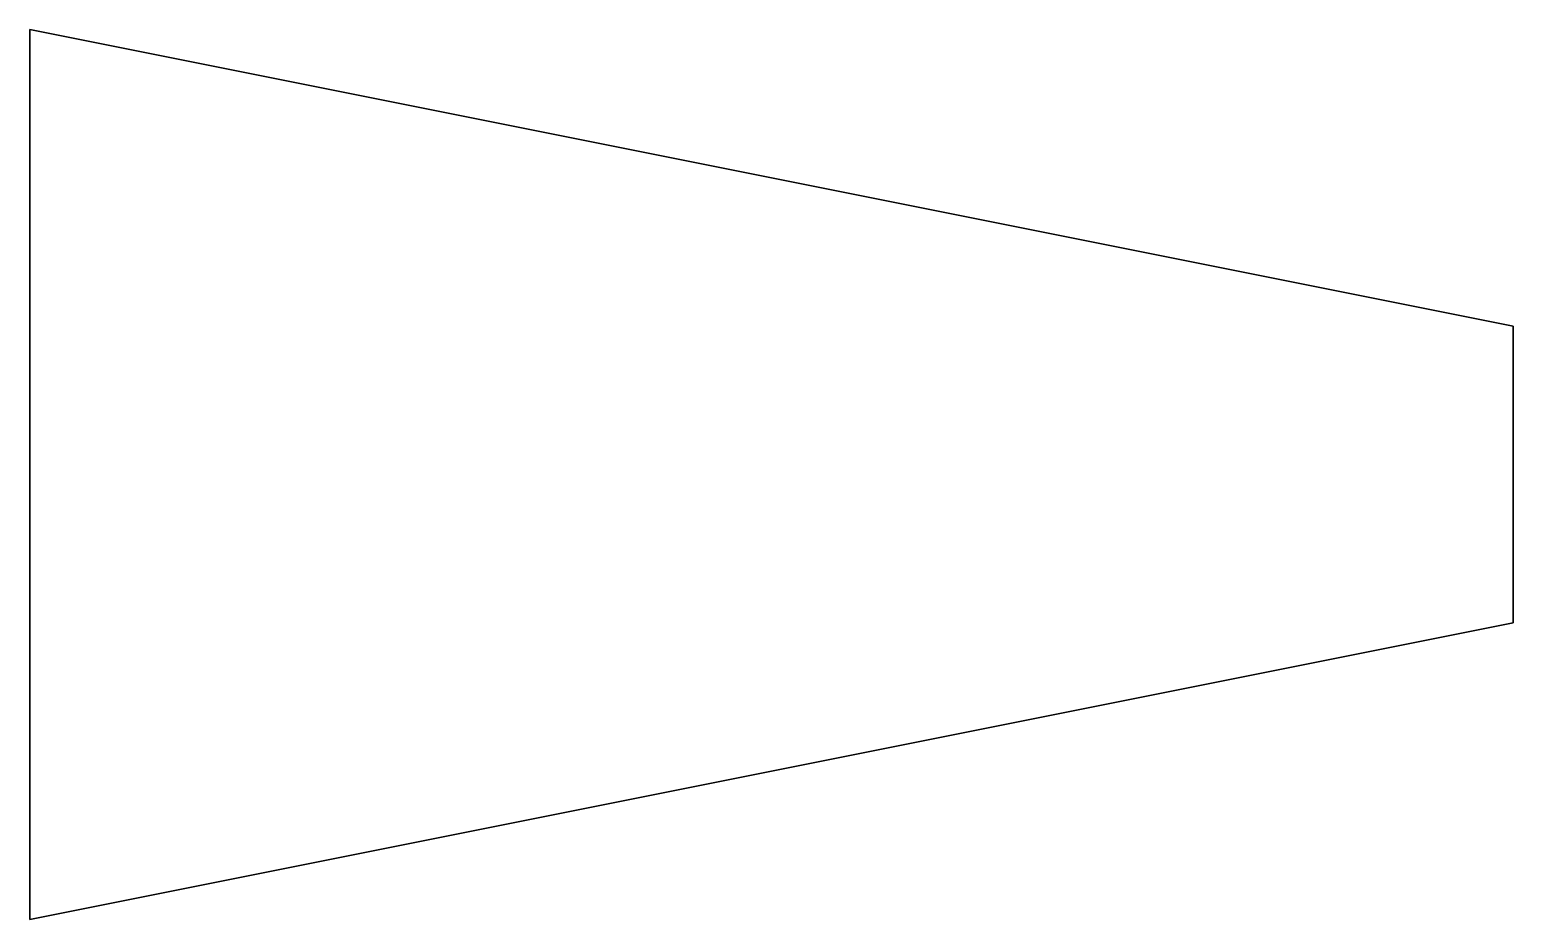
# Model space of a CAD drawing. Header units: millimetres. Extents: x 0 to 500, y -300 to 0.
import ezdxf

# ---------------------------------------------------------------- set-up
doc = ezdxf.new("R2010")
doc.units = ezdxf.units.MM

msp = doc.modelspace()

# ---------------------------------------------------------------- linework, layer by layer
for p, q in [((0, -300), (0, 0)), ((500, -100), (0, 0)), ((0, -300, 15), (0, 0, 15)), ((500, -100, 15), (0, 0, 15)), ((0, 0), (0, 0, 15)), ((500, -100), (500, -200)), ((500, -100, 15), (500, -200, 15)), ((500, -100), (500, -100, 15)), ((500, -200), (0, -300)), ((500, -200, 15), (0, -300, 15)), ((500, -200), (500, -200, 15)), ((0, -300), (0, -300, 15))]:
    msp.add_line(p, q)
for points in [[(500, -100, 15), (500, -100), (0, 0), (0, 0, 15)], [(0, 0, 15), (0, 0), (0, -300), (0, -300, 15)], [(0, -300), (0, 0), (500, -100), (500, -200)], [(500, -100, 15), (500, -200, 15), (0, -300, 15), (0, 0, 15)], [(500, -200, 15), (500, -200), (500, -100), (500, -100, 15)], [(0, -300, 15), (0, -300), (500, -200), (500, -200, 15)]]:
    msp.add_3dface(points)

doc.saveas('drawing.dxf')
